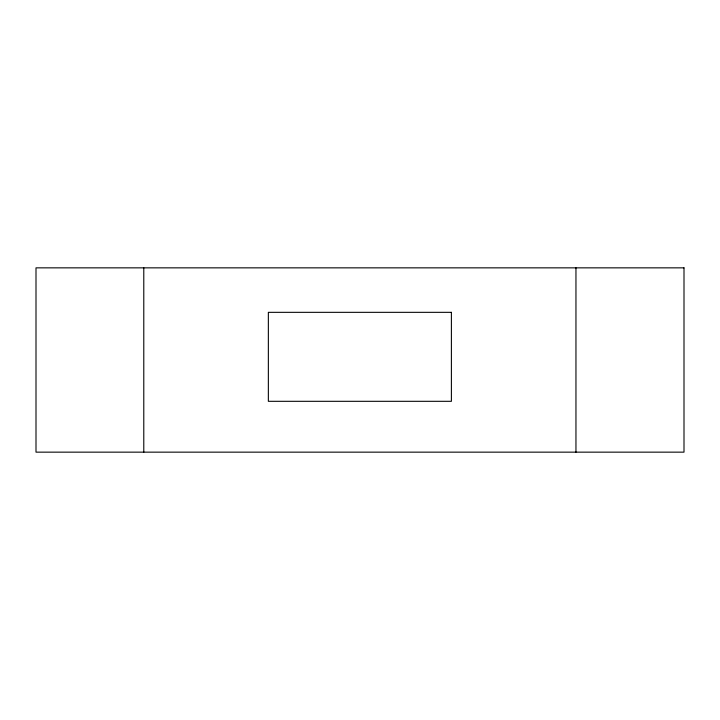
<?xml version="1.0" encoding="UTF-8"?>
<svg xmlns="http://www.w3.org/2000/svg" width="720" height="720" viewBox="0 0 720 720"><rect width="100%" height="100%" fill="white"/><g stroke="black" fill="none" stroke-linecap="round" stroke-linejoin="round"><path stroke-width="1.08" d="M575.955 267.849L575.955 452.151M143.784 267.849L143.784 452.151M684 267.849L36 267.849L36 452.151L684 452.151L684 267.849M451.395 312.336L268.353 312.336L268.353 401.31L451.395 401.31L451.395 312.336"/></g></svg>
